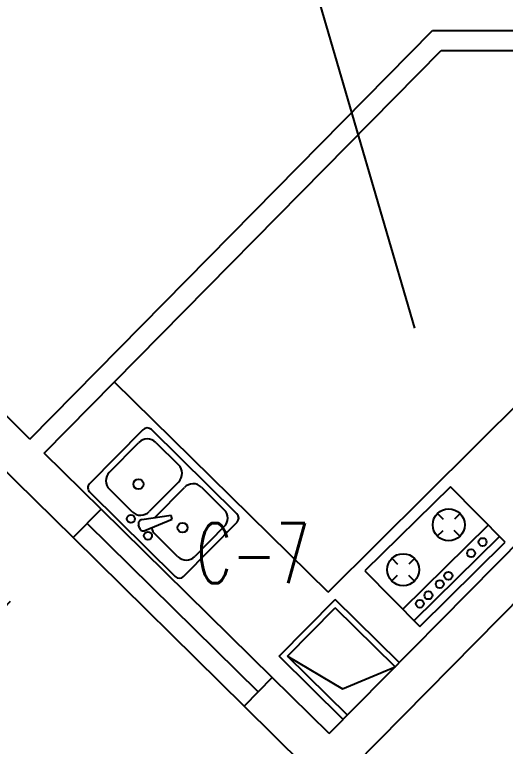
# Model space of a CAD drawing. Extents: x -357449 to -117302, y 127569 to 244935.
# Drawn here: x -326835 to -324382, y 209461 to 213122 of the extents above; entities that cross this region are included whole.
import ezdxf

# ---------------------------------------------------------------- set-up
doc = ezdxf.new("R2010")
doc.units = 0
doc.header["$MEASUREMENT"] = 0
doc.layers.get('0').update_dxf_attribs({"linetype": 'CONTINUOUS'})
doc.layers.get('DEFPOINTS').update_dxf_attribs({"linetype": 'CONTINUOUS'})
for name, color, linetype in [('1', 8, 'CONTINUOUS'), ('COLUMN', 4, 'CONTINUOUS'), ('F', 31, 'CONTINUOUS'), ('WALL', 1, 'CONTINUOUS'), ('WINDOW', 4, 'CONTINUOUS')]:
    doc.layers.add(name, color=color, linetype=linetype)
doc.layers.add('AXIS', color=3, linetype='CONTINUOUS', lineweight=9)
doc.styles.add('DIM_FONT', font='SIMPLEX.shx', dxfattribs={"width": 0.8})
doc.styles.add('FS', font='txt.shx', dxfattribs={"width": 0.66, "height": 150, "bigfont": 'fs.shx'})
doc.dimstyles.new('DIMN-200', dxfattribs={"dimtxt": 300, "dimasz": 1, "dimexe": 250, "dimexo": 0, "dimgap": 150, "dimtad": 1, "dimdec": 0, "dimdsep": 46, "dimtxsty": 'DIM_FONT', "dimblk": '_DIMX', "dimcen": 2.5, "dimclrd": 256, "dimclre": 256, "dimclrt": 4, "dimadec": 0, "dimazin": 0, "dimtfac": 1, "dimtdec": 0, "dimtix": 1, "dimtmove": 2, "dimatfit": 3, "dimldrblk": '_DIMX', "dimfxl": 0, "dimtolj": 1, "dimtzin": 0, "dimarcsym": 0})
doc.dimstyles.get("Standard").update_dxf_attribs({"dimtxt": 375, "dimasz": 1, "dimexe": 150, "dimexo": 0, "dimgap": 200, "dimtad": 1, "dimdec": 0, "dimzin": 0, "dimdsep": 46, "dimtxsty": 'DIM_FONT', "dimblk1": '_DIMX', "dimblk2": '_DIMX', "dimsah": 1, "dimcen": 200, "dimclrd": 256, "dimclre": 256, "dimclrt": 4, "dimadec": 0, "dimazin": 0, "dimtfac": 1, "dimtdec": 0, "dimtix": 1, "dimtmove": 2, "dimatfit": 3, "dimldrblk": '_DIMX', "dimfxl": 0, "dimtolj": 1, "dimtzin": 0, "dimarcsym": 0})

# ---------------------------------------------------------------- blocks, each defined once
blk = doc.blocks.new('_DIMX')
blk.add_line((-150, 0), (150, 0))
at = {"const_width": 50}
blk.add_lwpolyline([(-70, -70), (70, 70)], dxfattribs=at)
blk = doc.blocks.new('*D34')
at = {"linetype": 'ByBlock'}
for p, q in [((-327270.3, 220512.9), (-329147.4, 218608)), ((-329041.4, 218714.2), (-315972, 205835.5)), ((-314199.5, 207632.8), (-316076.5, 205728))]:
    blk.add_line(p, q, dxfattribs=at)
at = {"layer": 'DEFPOINTS', "color": 0, "linetype": 'ByBlock'}
for p in [(-327270.3, 220512.9), (-314199.5, 207632.8), (-315971.3, 205834.8)]:
    blk.add_point(p, dxfattribs=at)
at = {"linetype": 'ByBlock'}
for p, rotation in [((-329042.1, 218714.9), 135.4212849045239), ((-315971.3, 205834.8), 315.4212849045239)]:
    blk.add_blockref('_DIMX', p, dxfattribs=dict(at, rotation=rotation))
at = {"color": 4, "linetype": 'ByBlock', "insert": (-322313.7, 212470.7), "char_height": 250, "attachment_point": 5, "rotation": 315.4213, "style": 'DIM_FONT'}
blk.add_mtext('\\A1;18351', dxfattribs=at)
blk = doc.blocks.new('*D47')
at = {"linetype": 'ByBlock'}
for p, q in [((-317191.5, 210581.2), (-317998.7, 209762.1)), ((-317892.7, 209868.2), (-317039.3, 209027.3)), ((-316336.7, 209738.9), (-317143.9, 208919.8))]:
    blk.add_line(p, q, dxfattribs=at)
at = {"layer": 'DEFPOINTS', "color": 0, "linetype": 'ByBlock'}
for p in [(-317191.5, 210581.2), (-316336.7, 209738.9), (-317038.6, 209026.6)]:
    blk.add_point(p, dxfattribs=at)
at = {"linetype": 'ByBlock'}
for p, rotation in [((-317893.4, 209868.9), 135.4212849041686), ((-317038.6, 209026.6), 315.4212849041686)]:
    blk.add_blockref('_DIMX', p, dxfattribs=dict(at, rotation=rotation))
at = {"color": 4, "linetype": 'ByBlock', "insert": (-317273, 209643.6), "char_height": 250, "attachment_point": 5, "rotation": 315.4213, "style": 'DIM_FONT'}
blk.add_mtext('\\A1;1200', dxfattribs=at)
blk = doc.blocks.new('A$C54757736')
for p, q in [((630, 440), (30, 440)), ((0, 410), (0, 30)), ((660, 30), (660, 410)), ((299.3, 382.4), (241.3, 246.4)), ((328, 392.7), (342, 384.6)), ((90, 360), (250, 360)), ((258.7, 236.4), (347.4, 354.6)), ((410, 360), (570, 360)), ((30, 90), (30, 300)), ((310, 299.2), (310, 90)), ((350, 90), (350, 300)), ((630, 300), (630, 90)), ((241.3, 246.4), (258.7, 236.4)), ((250, 30), (90, 30)), ((570, 30), (410, 30)), ((30, 0), (630, 0))]:
    blk.add_line(p, q)
for centre, radius in [((270, 390), 20), ((390, 390), 20), ((175, 240), 25), ((485, 240), 25)]:
    blk.add_circle(centre, radius)
for centre, radius, start, end in [((30, 410), 30, 90, 180), ((630, 410), 30, 360, 90), ((318, 375.4), 20, 60, 159.4623), ((332, 367.3), 20, 320.5377, 60), ((90, 300), 60, 90, 180), ((250, 300), 60, 56.607, 90), ((410, 300), 60, 90, 180), ((570, 300), 60, 360, 90), ((90, 90), 60, 180, 270), ((250, 90), 60, 270, 360), ((410, 90), 60, 180, 270), ((570, 90), 60, 270, 360), ((30, 30), 30, 180, 270), ((630, 30), 30, 270, 360)]:
    blk.add_arc(centre, radius, start, end)
blk = doc.blocks.new('A$C58910DAE')
for p, q in [((0, 600), (0, 0)), ((389.6, 600), (0, 600)), ((269.6, 0), (269.6, 600)), ((349.6, 0), (349.6, 600)), ((389.6, 0), (389.6, 600)), ((129.6, 540), (129.6, 500)), ((49.6, 460), (89.6, 460)), ((209.6, 460), (169.6, 460)), ((129.6, 380), (129.6, 420)), ((129.6, 220), (129.6, 180)), ((49.6, 140), (89.6, 140)), ((209.6, 140), (169.6, 140)), ((129.6, 60), (129.6, 100)), ((0, 0), (389.6, 0))]:
    blk.add_line(p, q)
for centre, radius in [((129.6, 460), 80), ((309.6, 520), 20), ((309.6, 440), 20), ((309.6, 280), 20), ((129.6, 140), 80), ((309.6, 220), 20), ((309.6, 140), 20), ((309.6, 80), 20)]:
    blk.add_circle(centre, radius)
blk = doc.blocks.new('*D603')
at = {"linetype": 'ByBlock'}
for p, q in [((-319648.9, 213002.7), (-321017.6, 211613.7)), ((-320911.6, 211719.9), (-317244.7, 208106.6)), ((-315980.6, 209388), (-317349.3, 207999))]:
    blk.add_line(p, q, dxfattribs=at)
at = {"layer": 'DEFPOINTS', "color": 0, "linetype": 'ByBlock'}
for p in [(-319648.9, 213002.7), (-315980.6, 209388), (-317244, 208105.9)]:
    blk.add_point(p, dxfattribs=at)
at = {"linetype": 'ByBlock'}
for p, rotation in [((-320912.3, 211720.6), 135.4212849041556), ((-317244, 208105.9), 315.4212849041556)]:
    blk.add_blockref('_DIMX', p, dxfattribs=dict(at, rotation=rotation))
at = {"color": 4, "linetype": 'ByBlock', "insert": (-318885.1, 210109.1), "char_height": 250, "attachment_point": 5, "rotation": 315.4213, "style": 'DIM_FONT'}
blk.add_mtext('\\A1;5150', dxfattribs=at)

msp = doc.modelspace()

# ---------------------------------------------------------------- linework, layer by layer
at = {"layer": '1'}
for p, q in [((-325268.45, 210231.88), (-326336.88, 211284.71)), ((-325268.45, 210231.88), (-324271.83, 211224.28)), ((-325513.59, 209911.87), (-325232.84, 210196.79)), ((-324912.31, 209880.94), (-325232.84, 210196.79)), ((-325471.17, 209912.18), (-325232.53, 210154.36)), ((-324933.36, 209859.57), (-325232.53, 210154.36)), ((-325193.06, 209596.02), (-325513.59, 209911.87)), ((-325172.01, 209617.39), (-325471.17, 209912.18))]:
    msp.add_line(p, q, dxfattribs=at)
msp.add_lwpolyline([(-325471.17, 209912.18), (-325196.2, 209748.52), (-324933.36, 209859.57)], dxfattribs=at)
at = {"layer": 'COLUMN'}
for p, q in [((-326402.91, 210647.81), (-325548.17, 209805.55)), ((-326473.1, 210576.58), (-325618.36, 209734.32)), ((-326543.29, 210505.36), (-325688.54, 209663.09))]:
    msp.add_line(p, q, dxfattribs=at)
at = {"layer": 'WALL'}
for p, q in [((-326759.05, 210998.76), (-324745.71, 213041.93)), ((-324745.71, 213041.93), (-324266.98, 213041.93)), ((-326687.83, 210928.57), (-324703.86, 212941.93)), ((-324703.86, 212941.93), (-324266.98, 212941.93)), ((-325263.25, 209524.79), (-323370.51, 211445.57)), ((-325261.17, 209241.96), (-323170.51, 211363.59)), ((-326759.05, 210998.76), (-326901.51, 211139.14)), ((-327041.89, 210996.68), (-326543.29, 210505.36)), ((-326402.91, 210647.81), (-326687.83, 210928.57)), ((-326402.91, 210647.81), (-326543.29, 210505.36)), ((-325548.17, 209805.55), (-325688.54, 209663.09)), ((-325263.25, 209524.79), (-325548.17, 209805.55)), ((-325688.54, 209663.09), (-325261.17, 209241.96))]:
    msp.add_line(p, q, dxfattribs=at)
at = {"layer": 'WINDOW'}
msp.add_line((-325807.07, 214880.97), (-324836.4, 211554.21), dxfattribs=at)

# ---------------------------------------------------------------- block references
at = {"layer": '1'}
for name, p, rotation in [('A$C54757736', (-325702.53, 210603.46), 135.4212849), ('A$C58910DAE', (-325084.11, 210339.11), 314.5787151)]:
    msp.add_blockref(name, p, dxfattribs=dict(at, rotation=rotation))

# ---------------------------------------------------------------- texts
at = {"layer": 'F', "style": 'FS', "width": 0.66}
msp.add_text('C-7', height=300, dxfattribs=at).set_placement((-325926.94, 210277.77))

# ---------------------------------------------------------------- dimensions: what is measured, and where the dimension line sits
at = {"layer": 'AXIS'}
for p1, p2, distance, picture, middle in [((-336936.98, 220117.58), (-323866.1, 207237.52), -2524.33, '*D34', (-331980.32, 212075.38)), ((-326858.12, 210185.86), (-326003.38, 209343.59), -1000, '*D47', (-326939.62, 209248.32))]:
    dim = msp.add_aligned_dim(p1=p1, p2=p2, distance=distance, dimstyle='DIMN-200', override={"dimtxt": 250, "dimexe": 150, "dimzin": 0, "dimblk1": '_DIMX', "dimblk2": '_DIMX', "dimsah": 1, "dimcen": 200}, dxfattribs=at)
    dim.commit()
    dim.dimension.update_dxf_attribs({"geometry": picture, "text_midpoint": middle, "insert": (-9666.64, -395.33)})
at = {"layer": 'WINDOW'}
dim = msp.add_aligned_dim(p1=(-329315.51, 212607.37), p2=(-325647.24, 208992.65), distance=-1800, dimstyle='Standard', override={"dimtxt": 250, "dimgap": 150, "dimblk": '_DIMX'}, dxfattribs=at)
dim.commit()
dim.dimension.update_dxf_attribs({"geometry": '*D603', "text_midpoint": (-328551.75, 209713.77), "insert": (-9666.64, -395.33)})

doc.saveas('drawing.dxf')
